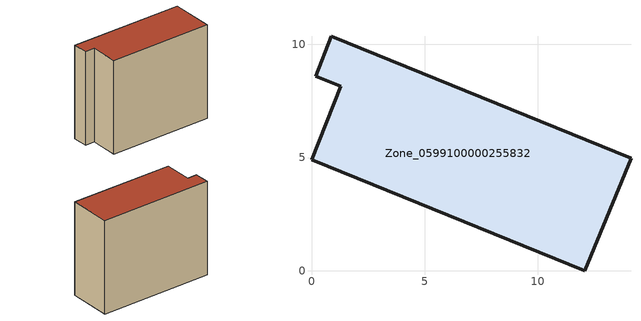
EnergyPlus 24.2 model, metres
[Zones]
Zone_0599100000255832
 floor ground (C_G): 14.13,4.98 12.09,0 0,4.91 1.29,8.15 0.18,8.59 0.88,10.36 z0
 wall outside (C_F): 12.09,0 14.13,4.98 0.88,10.36 0.18,8.59 1.29,8.15 0,4.91 12.09,0 z0:11.79
 roof outside (C_R): 0,4.91 12.09,0 14.13,4.98 0.88,10.36 0.18,8.59 1.29,8.15 z11.79
[BUILDING]
Pand.0599100000255832: North Axis=0; Terrain=City; Loads Convergence Tolerance Value=0.04; Temperature Convergence Tolerance Value=0.4; Solar Distribution=FullExterior; Maximum Number of Warmup Days=25; Minimum Number of Warmup Days=1
[Site:Location]
Rotterdam.The.Hague.AP_ZH_NLD Design_Conditions: Latitude=51.96; Longitude=4.45; Time Zone=1; Elevation=-4.5
[SITE:GROUNDTEMPERATURE:BUILDINGSURFACE]
18, 18, 18, 18, 18, 18, 18, 18, 18, 18, 18, 18
[MATERIAL] Thermal Absorptance=0.9; Solar Absorptance=0.7; Visible Absorptance=0.7
Name | Roughness | Thickness | Conductivity | Density | Specific Heat
G.TI.1946 | MediumSmooth | 0.15 | 1 | 540 | 1210
F.TI.1946 | Rough | 0.3 | 0.857143 | 1920 | 840
R.TI.1946 | MediumRough | 0.2 | 0.1 | 1500 | 1000
[CONSTRUCTION]
C_G: G.TI.1946
C_F: F.TI.1946
C_R: R.TI.1946
[ZONE]
Zone_0599100000255832: Type=1; Multiplier=1; Ceiling Height=Autocalculate; Volume=Autocalculate; Floor Area=autocalculate; Part of Total Floor Area=Yes
[ZONEINFILTRATION:DESIGNFLOWRATE]
Infil_Zone_0599100000255832: Zone or ZoneList or Space or SpaceList=Zone_0599100000255832; Schedule=AlwaysOn; Design Flow Rate Calculation Method=Flow/Area; Flow Rate per Floor Area=0.003; Constant Term Coefficient=1; Temperature Term Coefficient=0; Velocity Term Coefficient=0; Velocity Squared Term Coefficient=0
[HVACTEMPLATE:ZONE:IDEALLOADSAIRSYSTEM]
Zone_0599100000255832: Maximum Heating Supply Air Temperature=50; Minimum Cooling Supply Air Temperature=13; Maximum Heating Supply Air Humidity Ratio=0.0156; Minimum Cooling Supply Air Humidity Ratio=0.0077; Heating Limit=NoLimit; Cooling Limit=NoLimit; Dehumidification Control Type=ConstantSensibleHeatRatio; Cooling Sensible Heat Ratio=0.7; Dehumidification Setpoint=60; Humidification Control Type=None; Humidification Setpoint=30; Outdoor Air Method=None; Outdoor Air Flow Rate per Person=0.00944; Outdoor Air Flow Rate per Zone Floor Area=0; Outdoor Air Flow Rate per Zone=0; Demand Controlled Ventilation Type=None; Outdoor Air Economizer Type=NoEconomizer; Heat Recovery Type=None; Sensible Heat Recovery Effectiveness=0.7; Latent Heat Recovery Effectiveness=0.65
[ZONECONTROL:THERMOSTAT]
ThermostatControl_Zone_0599100000255832: Zone or ZoneList=Zone_0599100000255832; Control Type Schedule=DualSetpointControlType; Control 1=Thermostat_Zone_0599100000255832; Temperature Difference Between Cutout And Setpoint=0
[THERMOSTATSETPOINT:DUALSETPOINT]
Thermostat_Zone_0599100000255832: Heating Setpoint Temperature Schedule=HeatingSetpoint_Zone_0599100000255832; Cooling Setpoint Temperature Schedule=CoolingSetpoint_Zone_0599100000255832
[SCHEDULE:COMPACT]
HeatingSetpoint_Zone_0599100000255832: Through: 12/31, For: AllDays, Until: 24:00, 21
CoolingSetpoint_Zone_0599100000255832: Through: 12/31, For: AllDays, Until: 24:00, 24
DualSetpointControlType: Through: 12/31, For: AllDays, Until: 24:00, 4
AlwaysOn: Through: 12/31, For: AllDays, Until: 24:00, 1
